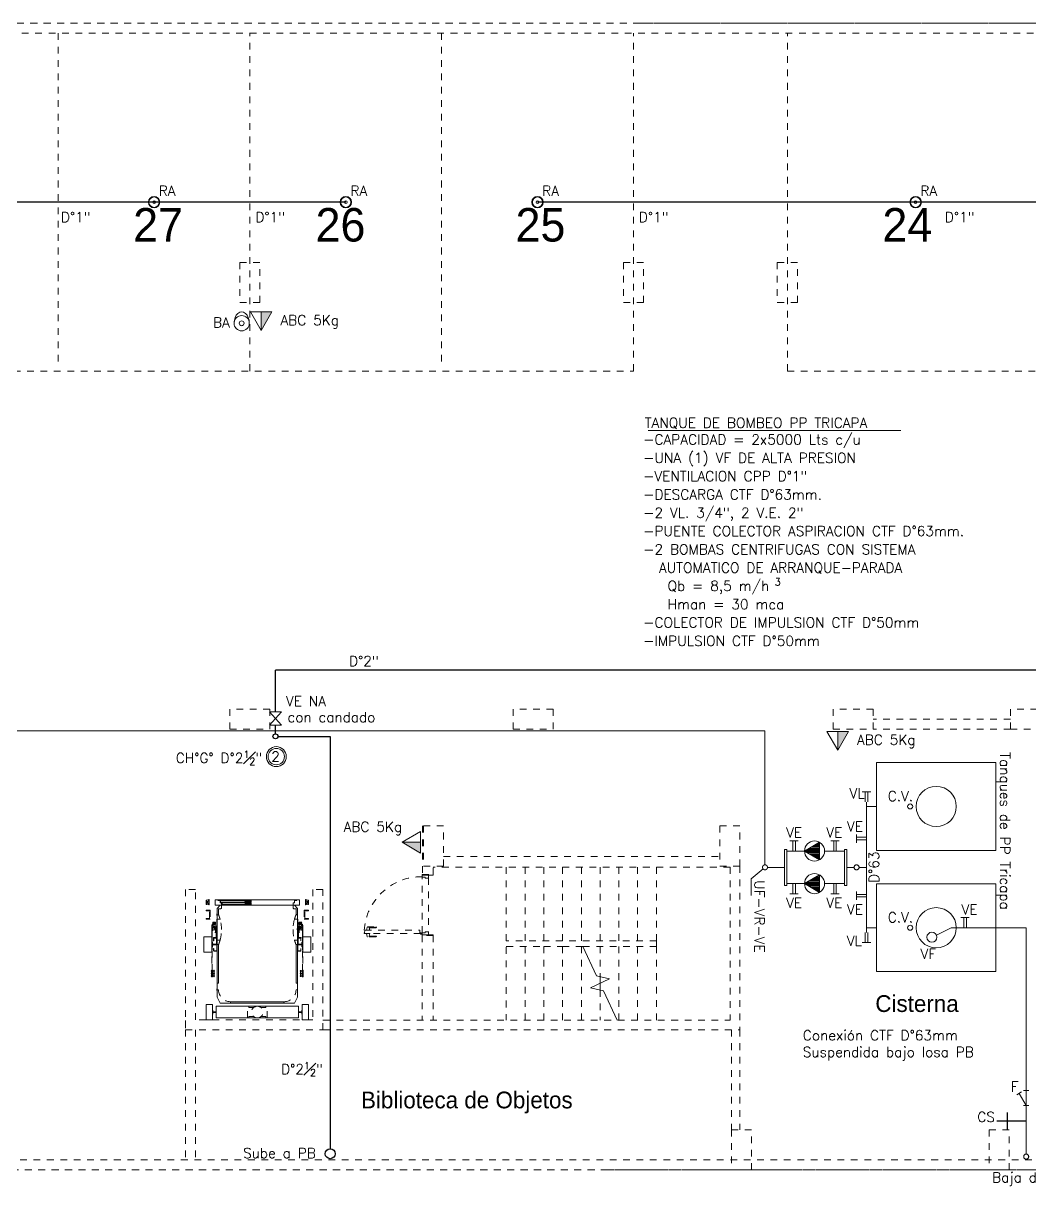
# Model space of a CAD drawing. Header units: millimetres. Extents: x 917 to 1168, y -421 to -23.
# Drawn here: x 1012.04 to 1027.06, y -420.13 to -402.78 of the extents above; entities that cross this region are included whole.
import ezdxf
from ezdxf.enums import TextEntityAlignment as Align

# ---------------------------------------------------------------- set-up
doc = ezdxf.new("R2010")
doc.units = ezdxf.units.MM
doc.header["$LTSCALE"] = 0.1
for name, pattern in [('ACAD_ISO02W100', [15, 12, -3]), ('CENTER', [2.25, 1, -0.1, 0.05, -0.1, 1]), ('CONTINUA', [0]), ('DASHED', [0.7, 0.5, -0.2]), ('HIDDEN', [0.375, 0.25, -0.125]), ('HIDDEN2', [0.1875, 0.125, -0.0625]), ('Overhead', [0.003969, 0.002381, -0.001587])]:
    doc.linetypes.add(name, pattern=pattern)
doc.layers.get('0').update_dxf_attribs({"lineweight": 5})
for name, color, linetype, lineweight in [('00-Agua Fria', 5, 'ACAD_ISO02W100', 20), ('00-Texto AF', 7, 'Continuous', 18), ('00_Incendio Rociador', 1, 'Continuous', 18), ('00_Incendio_Bocas Incendio', 1, 'Continuous', 30), ('00_Incendio_Cañeria', 1, 'Continuous', 30), ('00_Incendio_Matafuego', 1, 'Continuous', 20), ('00_Incendio_Montantes', 1, 'Continuous', 30), ('00_Incendio_Numeracion Montantes', 1, 'Continuous', 30), ('00_Incendio_Textos', 7, 'Continuous', 13), ('Agua Fria Directa - Texto', 7, 'Continuous', 18), ('Incendio', 10, 'ACAD_ISO02W100', 35), ('Incendio - Texto', 11, 'Continuous', 18), ('Lavarropa', 7, 'HIDDEN', 5), ('Texto Diámetros', 7, 'Continuous', 25), ('Ventilaciones - Agua', 70, 'Continuous', 30)]:
    doc.layers.add(name, color=color, linetype=linetype, lineweight=lineweight)
doc.layers.add('Textos', color=7, linetype='Continuous')
doc.styles.add('Instal Sanit', font='techb___.ttf', dxfattribs={"height": 0.15})
doc.styles.add('Pill Gothic 300mg Lt', font='', dxfattribs={"height": 0.186028})
doc.styles.add('Romans', font='romans.shx')
doc.styles.get("Standard").update_dxf_attribs({"font": 'arial.ttf'})
doc.styles.get('Pill Gothic 300mg Lt').set_extended_font_data('Pill Gothic 300mg Lt')

# ---------------------------------------------------------------- blocks, each defined once
blk = doc.blocks.new('g')
blk.add_lwpolyline([(0.6, 0.2), (0.1, 0.2, -0.198945), (0, 0.3, -0.198878), (-0.1, 0.4), (-0.1, 1.2, 0.414208), (-0.3, 1.5, 0.414219), (-0.5, 1.2, -0.000005), (-0.5, -1.3, 0.000002), (-0.5, -1.3, 0.999999), (-0.1, -1.3), (-0.1, -0.4, -0.198907), (0, -0.3, -0.198919), (0.1, -0.2), (0.6, -0.2)], format="xyb")
blk = doc.blocks.new('SS final')
at = {"color": 8, "lineweight": 18}
for p, q in [((1078.04, -429.28), (970.665, -429.28)), ((1007.646, -429.28), (992.193, -429.28)), ((1007.646, -429.28), (1026.48, -429.28)), ((970.815, -429.43), (1077.89, -429.43)), ((998.956, -429.43), (998.956, -434.425)), ((1001.818, -434.472), (1001.818, -429.43)), ((1004.681, -429.43), (1004.681, -434.425)), ((1007.543, -434.472), (1007.543, -429.43)), ((1009.841, -434.472), (1009.841, -429.43)), ((1001.668, -432.851), (1001.668, -433.451)), ((1001.968, -433.451), (1001.968, -432.851)), ((1007.393, -432.851), (1007.393, -433.451)), ((1007.693, -433.451), (1007.693, -432.851)), ((1009.991, -432.851), (1009.691, -432.851)), ((1009.691, -432.851), (1009.691, -433.451)), ((1009.991, -433.451), (1009.991, -432.851)), ((1001.668, -433.451), (1001.968, -433.451)), ((1007.393, -433.451), (1007.693, -433.451)), ((1009.691, -433.451), (1009.991, -433.451)), ((996.094, -434.472), (1007.543, -434.472)), ((1009.841, -434.472), (1077.89, -434.472)), ((1002.118, -439.518), (1001.518, -439.518)), ((1001.518, -439.518), (1001.518, -439.818)), ((1002.118, -439.818), (1002.118, -439.518)), ((1006.347, -439.518), (1005.747, -439.518)), ((1005.747, -439.518), (1005.747, -439.818)), ((1006.347, -439.818), (1006.347, -439.518)), ((1011.123, -439.518), (1010.523, -439.518)), ((1010.523, -439.518), (1010.523, -439.818)), ((1011.123, -439.818), (1011.123, -439.518)), ((1013.77, -439.518), (1013.17, -439.518)), ((1013.17, -439.518), (1013.17, -439.818)), ((1013.17, -439.668), (1011.123, -439.668)), ((1001.518, -439.818), (1002.118, -439.818)), ((1005.747, -439.818), (1006.347, -439.818)), ((1010.523, -439.818), (1011.123, -439.818)), ((1013.17, -439.818), (1011.123, -439.818)), ((1013.17, -439.818), (1013.77, -439.818)), ((1004.393, -441.264), (1004.393, -441.989)), ((1004.709, -441.264), (1004.409, -441.264)), ((1004.409, -441.264), (1004.409, -441.864)), ((1004.709, -441.864), (1004.709, -441.264)), ((1009.134, -441.264), (1008.834, -441.264)), ((1008.834, -441.264), (1008.834, -441.864)), ((1009.134, -441.864), (1009.134, -441.264)), ((1004.409, -441.864), (1004.709, -441.864)), ((1004.709, -441.719), (1008.834, -441.719)), ((1008.834, -441.864), (1009.134, -441.864)), ((1009.134, -441.864), (1009.134, -444.309)), ((1004.391, -441.989), (1004.554, -441.989)), ((1004.391, -441.999), (1004.391, -441.989)), ((1004.391, -441.999), (1004.483, -441.999)), ((1004.391, -442.029), (1004.391, -441.999)), ((1004.433, -442.029), (1004.391, -442.029)), ((1004.391, -442.859), (1004.391, -442.029)), ((1004.433, -442.041), (1004.433, -442.029)), ((1004.483, -442.041), (1004.433, -442.041)), ((1004.483, -441.999), (1004.483, -442.041)), ((1004.554, -441.999), (1004.483, -441.999)), ((1004.483, -442.041), (1004.483, -442.847)), ((1004.554, -441.989), (1004.554, -441.879)), ((1008.986, -441.879), (1004.554, -441.879)), ((1004.554, -441.989), (1004.554, -441.999)), ((1005.646, -442.979), (1005.646, -441.879)), ((1005.926, -442.979), (1005.926, -441.879)), ((1005.926, -442.979), (1005.926, -441.879)), ((1006.206, -442.979), (1006.206, -441.879)), ((1006.206, -442.979), (1006.206, -441.879)), ((1006.486, -442.979), (1006.486, -441.879)), ((1006.486, -442.979), (1006.486, -441.879)), ((1006.766, -442.979), (1006.766, -441.879)), ((1006.766, -442.979), (1006.766, -441.879)), ((1007.046, -442.979), (1007.046, -441.879)), ((1007.046, -442.979), (1007.046, -441.879)), ((1007.326, -442.979), (1007.326, -441.879)), ((1007.326, -442.979), (1007.326, -441.879)), ((1007.606, -442.979), (1007.606, -441.879)), ((1007.606, -442.979), (1007.606, -441.879)), ((1007.886, -442.979), (1007.886, -441.879)), ((1007.886, -442.979), (1007.886, -441.879)), ((1008.986, -441.879), (1008.986, -444.164)), ((1001.009, -442.212), (1000.859, -442.212)), ((1000.859, -442.212), (1000.859, -444.166)), ((1001.009, -444.159), (1001.009, -442.212)), ((1002.909, -442.212), (1002.759, -442.212)), ((1002.759, -442.212), (1002.759, -444.159)), ((1002.909, -444.309), (1002.909, -442.212)), ((1001.338, -442.377), (1001.371, -442.377)), ((1001.373, -442.411), (1001.373, -442.379)), ((1002.484, -442.411), (1002.484, -442.379)), ((1002.52, -442.377), (1002.487, -442.377)), ((1001.164, -442.523), (1001.227, -442.523)), ((1001.164, -442.532), (1001.164, -442.523)), ((1001.218, -442.532), (1001.164, -442.532)), ((1001.218, -442.648), (1001.218, -442.532)), ((1001.227, -442.523), (1001.227, -442.657)), ((1001.375, -442.412), (1001.393, -442.412)), ((1001.396, -442.483), (1001.396, -442.415)), ((1002.462, -442.483), (1002.462, -442.415)), ((1002.483, -442.412), (1002.465, -442.412)), ((1002.693, -442.523), (1002.631, -442.523)), ((1002.631, -442.523), (1002.631, -442.657)), ((1002.64, -442.648), (1002.64, -442.532)), ((1002.64, -442.532), (1002.693, -442.532)), ((1002.693, -442.532), (1002.693, -442.523)), ((1001.164, -442.657), (1001.164, -442.648)), ((1001.164, -442.648), (1001.218, -442.648)), ((1001.227, -442.657), (1001.164, -442.657)), ((1002.631, -442.657), (1002.693, -442.657)), ((1002.693, -442.648), (1002.64, -442.648)), ((1002.693, -442.657), (1002.693, -442.648)), ((1003.523, -442.859), (1003.531, -442.859)), ((1003.523, -442.871), (1003.523, -442.859)), ((1004.364, -442.871), (1003.523, -442.871)), ((1003.531, -442.859), (1003.534, -442.82)), ((1003.534, -442.82), (1004.354, -442.82)), ((1003.557, -442.82), (1003.567, -442.778)), ((1003.608, -442.82), (1003.557, -442.82)), ((1003.557, -442.871), (1003.608, -442.871)), ((1003.567, -442.913), (1003.557, -442.871)), ((1003.706, -442.778), (1003.567, -442.778)), ((1003.706, -442.913), (1003.567, -442.913)), ((1003.574, -442.772), (1003.7, -442.772)), ((1003.599, -442.784), (1003.592, -442.778)), ((1003.599, -442.907), (1003.592, -442.913)), ((1003.599, -442.784), (1003.608, -442.82)), ((1003.7, -442.784), (1003.599, -442.784)), ((1003.608, -442.871), (1003.599, -442.907)), ((1003.599, -442.907), (1003.7, -442.907)), ((1004.354, -442.82), (1004.356, -442.859)), ((1004.356, -442.859), (1004.364, -442.859)), ((1004.364, -442.859), (1004.364, -442.871)), ((1004.364, -442.86), (1004.372, -442.86)), ((1004.364, -442.864), (1004.364, -442.86)), ((1004.372, -442.864), (1004.364, -442.864)), ((1004.374, -442.866), (1004.372, -442.864)), ((1004.374, -442.861), (1004.381, -442.869)), ((1004.391, -442.871), (1004.38, -442.88)), ((1004.383, -442.874), (1004.391, -442.867)), ((1004.391, -442.889), (1004.391, -442.859)), ((1004.391, -442.859), (1004.433, -442.859)), ((1004.391, -442.867), (1004.391, -442.871)), ((1004.483, -442.889), (1004.391, -442.889)), ((1004.391, -442.899), (1004.391, -442.889)), ((1004.554, -442.899), (1004.391, -442.899)), ((1004.391, -442.899), (1004.391, -444.164)), ((1004.433, -442.847), (1004.483, -442.847)), ((1004.433, -442.859), (1004.433, -442.847)), ((1004.483, -442.847), (1004.483, -442.889)), ((1004.483, -442.889), (1004.554, -442.889)), ((1004.554, -442.889), (1004.554, -442.899)), ((1004.554, -442.899), (1004.554, -444.164)), ((1001.255, -443.071), (1001.255, -442.998)), ((1001.255, -442.998), (1001.259, -442.998)), ((1001.255, -443.071), (1001.259, -443.071)), ((1001.262, -443), (1001.265, -443.029)), ((1001.265, -443.04), (1001.262, -443.069)), ((1001.282, -443.031), (1001.268, -443.031)), ((1001.282, -443.038), (1001.268, -443.038)), ((1001.282, -443.031), (1001.285, -443.031)), ((1001.282, -443.031), (1001.285, -443.031)), ((1001.282, -443.038), (1001.285, -443.039)), ((1001.282, -443.038), (1001.285, -443.039)), ((1001.315, -443.031), (1001.285, -443.031)), ((1001.315, -443.039), (1001.285, -443.039)), ((1001.316, -443.031), (1001.315, -443.031)), ((1001.316, -443.038), (1001.315, -443.039)), ((1001.316, -443.031), (1001.316, -443.038)), ((1002.542, -443.031), (1002.542, -443.038)), ((1002.542, -443.031), (1002.543, -443.031)), ((1002.542, -443.038), (1002.543, -443.039)), ((1002.543, -443.031), (1002.573, -443.031)), ((1002.543, -443.039), (1002.573, -443.039)), ((1002.576, -443.031), (1002.573, -443.031)), ((1002.576, -443.031), (1002.573, -443.031)), ((1002.576, -443.038), (1002.573, -443.039)), ((1002.576, -443.038), (1002.573, -443.039)), ((1002.576, -443.031), (1002.59, -443.031)), ((1002.576, -443.038), (1002.59, -443.038)), ((1002.596, -443), (1002.593, -443.029)), ((1002.593, -443.04), (1002.596, -443.069)), ((1002.603, -442.998), (1002.598, -442.998)), ((1002.603, -443.071), (1002.598, -443.071)), ((1002.603, -443.071), (1002.603, -442.998)), ((1003.7, -442.919), (1003.574, -442.919)), ((1007.886, -442.979), (1005.646, -442.979)), ((1005.646, -443.064), (1006.206, -443.064)), ((1005.646, -443.072), (1005.646, -444.164)), ((1005.926, -443.064), (1005.926, -444.164)), ((1006.206, -443.064), (1006.486, -443.064)), ((1006.206, -443.064), (1006.206, -444.164)), ((1006.486, -443.064), (1006.766, -443.064)), ((1006.486, -443.064), (1006.486, -444.164)), ((1006.766, -443.064), (1006.79, -443.064)), ((1006.766, -443.064), (1006.766, -444.164)), ((1006.79, -443.064), (1007.886, -443.064)), ((1007.046, -443.064), (1007.046, -443.514)), ((1007.046, -443.064), (1007.046, -443.514)), ((1007.326, -443.064), (1007.326, -444.164)), ((1007.326, -443.064), (1007.326, -444.164)), ((1007.606, -443.064), (1007.606, -444.164)), ((1007.606, -443.064), (1007.606, -444.164)), ((1007.886, -443.064), (1007.886, -442.979)), ((1007.886, -443.064), (1007.886, -444.164)), ((1007.886, -443.064), (1007.886, -444.164)), ((1007.046, -443.514), (1007.046, -443.614)), ((1007.046, -443.614), (1007.046, -443.714)), ((1007.046, -443.614), (1007.046, -443.714)), ((1007.046, -443.714), (1007.046, -444.164)), ((1001.258, -444.012), (1001.258, -444.075)), ((1001.26, -444.012), (1001.258, -444.012)), ((1001.26, -444.075), (1001.258, -444.075)), ((1001.266, -444.037), (1001.263, -444.015)), ((1001.266, -444.049), (1001.263, -444.072)), ((1001.282, -444.04), (1001.269, -444.04)), ((1001.282, -444.047), (1001.269, -444.047)), ((1001.282, -444.04), (1001.285, -444.039)), ((1001.282, -444.047), (1001.285, -444.047)), ((1001.315, -444.039), (1001.285, -444.039)), ((1001.315, -444.047), (1001.285, -444.047)), ((1001.316, -444.04), (1001.315, -444.039)), ((1001.316, -444.047), (1001.315, -444.047)), ((1001.316, -444.04), (1001.316, -444.047)), ((1002.542, -444.04), (1002.543, -444.039)), ((1002.542, -444.04), (1002.542, -444.047)), ((1002.542, -444.047), (1002.543, -444.047)), ((1002.543, -444.039), (1002.573, -444.039)), ((1002.543, -444.047), (1002.573, -444.047)), ((1002.576, -444.04), (1002.573, -444.039)), ((1002.576, -444.047), (1002.573, -444.047)), ((1002.576, -444.04), (1002.589, -444.04)), ((1002.576, -444.047), (1002.589, -444.047)), ((1002.592, -444.037), (1002.595, -444.015)), ((1002.592, -444.049), (1002.595, -444.072)), ((1002.597, -444.012), (1002.6, -444.012)), ((1002.597, -444.075), (1002.6, -444.075)), ((1002.6, -444.012), (1002.6, -444.075)), ((1000.859, -444.166), (1000.859, -444.168)), ((1000.859, -444.168), (1000.859, -444.169)), ((1000.859, -444.169), (1000.859, -444.184)), ((1000.859, -444.184), (1000.859, -444.309)), ((1002.759, -444.159), (1001.009, -444.159)), ((1002.909, -444.164), (1008.986, -444.164)), ((1000.859, -444.309), (1002.909, -444.309)), ((1000.859, -444.309), (1000.859, -446.25)), ((1001.009, -444.309), (1001.009, -446.25)), ((1002.909, -444.309), (1009.134, -444.309)), ((1009.006, -444.309), (1009.006, -445.8)), ((1009.134, -444.309), (1009.134, -445.8)), ((1009.306, -445.8), (1009.006, -445.8)), ((1009.006, -445.8), (1009.006, -446.4)), ((1009.306, -446.4), (1009.306, -445.8)), ((1013.151, -445.8), (1012.851, -445.8)), ((1012.851, -445.8), (1012.851, -446.4)), ((1013.151, -446.4), (1013.151, -445.8)), ((1077.89, -446.25), (970.815, -446.25)), ((970.665, -446.4), (1078.04, -446.4)), ((1007.158, -446.4), (991.621, -446.4)), ((1007.158, -446.4), (1018.357, -446.4)), ((1009.006, -446.4), (1009.306, -446.4)), ((1012.851, -446.4), (1013.151, -446.4))]:
    blk.add_line(p, q, dxfattribs=at)
at = {"color": 8}
for p, q in [((1001.968, -432.851), (1001.668, -432.851)), ((1007.693, -432.851), (1007.393, -432.851))]:
    blk.add_line(p, q, dxfattribs=at)
at = {"color": 8, "linetype": 'HIDDEN', "lineweight": 18}
for p, q in [((1001.164, -442.435), (1001.209, -442.363)), ((1001.164, -442.372), (1001.209, -442.443)), ((1002.693, -442.435), (1002.649, -442.363)), ((1002.693, -442.372), (1002.649, -442.443))]:
    blk.add_line(p, q, dxfattribs=at)
at = {"color": 8, "linetype": 'Continuous', "lineweight": 18}
for p, q in [((1001.973, -442.368), (1001.298, -442.368)), ((1001.298, -442.368), (1001.298, -442.448)), ((1001.382, -442.377), (1001.84, -442.377)), ((1001.382, -442.403), (1001.382, -442.377)), ((1001.742, -442.39), (1001.751, -442.384)), ((1001.829, -442.39), (1001.742, -442.39)), ((1001.742, -442.39), (1001.751, -442.397)), ((1001.84, -442.377), (1001.84, -442.403)), ((1001.884, -442.368), (1002.56, -442.368)), ((1002.56, -442.368), (1002.56, -442.448)), ((1001.298, -442.448), (1001.973, -442.448)), ((1001.329, -442.496), (1001.373, -442.448)), ((1001.329, -443.821), (1001.329, -442.496)), ((1001.378, -442.501), (1001.354, -442.501)), ((1001.373, -442.448), (1001.973, -442.448)), ((1001.84, -442.403), (1001.382, -442.403)), ((1001.403, -442.439), (1001.403, -442.412)), ((1001.403, -442.412), (1001.632, -442.412)), ((1001.632, -442.439), (1001.403, -442.439)), ((1001.84, -442.412), (1001.632, -442.412)), ((1001.632, -442.439), (1001.84, -442.439)), ((1001.742, -442.427), (1001.751, -442.421)), ((1001.829, -442.427), (1001.742, -442.427)), ((1001.742, -442.427), (1001.751, -442.433)), ((1001.84, -442.439), (1001.84, -442.412)), ((1002.484, -442.448), (1001.884, -442.448)), ((1002.56, -442.448), (1001.884, -442.448)), ((1002.48, -442.501), (1002.504, -442.501)), ((1002.529, -442.495), (1002.484, -442.448)), ((1002.529, -443.821), (1002.529, -442.495)), ((1001.261, -442.732), (1001.306, -442.732)), ((1001.261, -442.737), (1001.306, -442.737)), ((1001.267, -442.704), (1001.267, -442.729)), ((1001.267, -442.716), (1001.268, -442.716)), ((1001.268, -442.704), (1001.268, -442.729)), ((1001.268, -442.729), (1001.269, -442.73)), ((1001.269, -442.701), (1001.304, -442.701)), ((1001.269, -442.702), (1001.304, -442.702)), ((1001.269, -442.73), (1001.304, -442.73)), ((1001.269, -442.73), (1001.304, -442.73)), ((1001.271, -442.737), (1001.271, -442.767)), ((1001.276, -442.712), (1001.28, -442.712)), ((1001.276, -442.712), (1001.276, -442.72)), ((1001.276, -442.72), (1001.28, -442.72)), ((1001.28, -442.71), (1001.28, -442.712)), ((1001.28, -442.71), (1001.293, -442.71)), ((1001.28, -442.72), (1001.28, -442.722)), ((1001.28, -442.722), (1001.293, -442.722)), ((1001.293, -442.71), (1001.293, -442.712)), ((1001.293, -442.712), (1001.297, -442.712)), ((1001.293, -442.72), (1001.293, -442.722)), ((1001.293, -442.72), (1001.297, -442.72)), ((1001.297, -442.712), (1001.297, -442.72)), ((1001.302, -442.737), (1001.302, -442.767)), ((1001.305, -442.729), (1001.304, -442.73)), ((1001.305, -442.704), (1001.305, -442.729)), ((1001.305, -442.716), (1001.306, -442.716)), ((1001.306, -442.704), (1001.306, -442.729)), ((1001.306, -442.732), (1001.306, -442.737)), ((1002.551, -442.704), (1002.551, -442.729)), ((1002.553, -442.716), (1002.551, -442.716)), ((1002.597, -442.732), (1002.551, -442.732)), ((1002.551, -442.732), (1002.551, -442.737)), ((1002.597, -442.737), (1002.551, -442.737)), ((1002.553, -442.704), (1002.553, -442.729)), ((1002.553, -442.729), (1002.554, -442.73)), ((1002.589, -442.701), (1002.554, -442.701)), ((1002.589, -442.702), (1002.554, -442.702)), ((1002.589, -442.73), (1002.554, -442.73)), ((1002.589, -442.73), (1002.554, -442.73)), ((1002.556, -442.737), (1002.556, -442.767)), ((1002.561, -442.712), (1002.561, -442.72)), ((1002.565, -442.712), (1002.561, -442.712)), ((1002.565, -442.72), (1002.561, -442.72)), ((1002.565, -442.71), (1002.565, -442.712)), ((1002.578, -442.71), (1002.565, -442.71)), ((1002.565, -442.72), (1002.565, -442.722)), ((1002.578, -442.722), (1002.565, -442.722)), ((1002.578, -442.71), (1002.578, -442.712)), ((1002.582, -442.712), (1002.578, -442.712)), ((1002.578, -442.72), (1002.578, -442.722)), ((1002.582, -442.72), (1002.578, -442.72)), ((1002.582, -442.712), (1002.582, -442.72)), ((1002.587, -442.737), (1002.587, -442.767)), ((1002.59, -442.729), (1002.589, -442.73)), ((1002.59, -442.704), (1002.59, -442.729)), ((1002.591, -442.716), (1002.59, -442.716)), ((1002.591, -442.704), (1002.591, -442.729)), ((1001.249, -442.743), (1001.249, -443.114)), ((1001.255, -442.743), (1001.255, -443.114)), ((1001.262, -442.784), (1001.262, -442.823)), ((1001.262, -442.823), (1001.263, -442.823)), ((1001.263, -442.815), (1001.263, -442.823)), ((1001.265, -442.782), (1001.281, -442.782)), ((1001.265, -442.813), (1001.304, -442.813)), ((1001.265, -442.814), (1001.304, -442.814)), ((1001.271, -442.767), (1001.281, -442.767)), ((1001.281, -442.76), (1001.281, -442.794)), ((1001.292, -442.76), (1001.281, -442.76)), ((1001.281, -442.794), (1001.292, -442.794)), ((1001.292, -442.794), (1001.292, -442.76)), ((1001.292, -442.767), (1001.302, -442.767)), ((1001.292, -442.782), (1001.304, -442.782)), ((1001.296, -442.814), (1001.296, -442.816)), ((1001.296, -442.816), (1001.303, -442.816)), ((1001.297, -442.856), (1001.304, -442.856)), ((1001.297, -442.856), (1001.297, -442.857)), ((1001.297, -442.857), (1001.304, -442.857)), ((1001.303, -442.814), (1001.303, -442.817)), ((1001.303, -442.817), (1001.305, -442.817)), ((1001.305, -442.815), (1001.305, -442.855)), ((1001.306, -442.784), (1001.306, -442.855)), ((1001.306, -442.784), (1001.315, -442.784)), ((1001.306, -442.829), (1001.315, -442.829)), ((1001.315, -442.925), (1001.315, -442.761)), ((1001.315, -442.761), (1001.321, -442.761)), ((1001.321, -442.761), (1001.321, -442.926)), ((1001.321, -442.797), (1001.323, -442.797)), ((1001.321, -442.816), (1001.323, -442.816)), ((1001.323, -442.797), (1001.331, -442.797)), ((1001.323, -442.816), (1001.323, -442.797)), ((1001.323, -442.812), (1001.331, -442.812)), ((1001.324, -442.801), (1001.331, -442.801)), ((1001.324, -442.816), (1001.331, -442.816)), ((1001.332, -442.814), (1001.332, -442.799)), ((1002.534, -442.797), (1002.526, -442.797)), ((1002.526, -442.814), (1002.526, -442.799)), ((1002.534, -442.812), (1002.526, -442.812)), ((1002.534, -442.801), (1002.527, -442.801)), ((1002.534, -442.816), (1002.527, -442.816)), ((1002.537, -442.797), (1002.535, -442.797)), ((1002.535, -442.816), (1002.535, -442.797)), ((1002.537, -442.816), (1002.535, -442.816)), ((1002.543, -442.761), (1002.537, -442.761)), ((1002.537, -442.761), (1002.537, -442.926)), ((1002.543, -442.925), (1002.543, -442.761)), ((1002.551, -442.784), (1002.543, -442.784)), ((1002.551, -442.829), (1002.543, -442.829)), ((1002.551, -442.784), (1002.551, -442.855)), ((1002.553, -442.815), (1002.553, -442.855)), ((1002.555, -442.817), (1002.553, -442.817)), ((1002.566, -442.782), (1002.554, -442.782)), ((1002.593, -442.813), (1002.554, -442.813)), ((1002.593, -442.814), (1002.554, -442.814)), ((1002.561, -442.856), (1002.554, -442.856)), ((1002.561, -442.857), (1002.554, -442.857)), ((1002.555, -442.814), (1002.555, -442.817)), ((1002.562, -442.816), (1002.555, -442.816)), ((1002.566, -442.767), (1002.556, -442.767)), ((1002.561, -442.856), (1002.561, -442.857)), ((1002.562, -442.814), (1002.562, -442.816)), ((1002.566, -442.794), (1002.566, -442.76)), ((1002.566, -442.76), (1002.577, -442.76)), ((1002.577, -442.794), (1002.566, -442.794)), ((1002.577, -442.76), (1002.577, -442.794)), ((1002.587, -442.767), (1002.577, -442.767)), ((1002.593, -442.782), (1002.577, -442.782)), ((1002.595, -442.815), (1002.595, -442.823)), ((1002.596, -442.823), (1002.595, -442.823)), ((1002.596, -442.784), (1002.596, -442.823)), ((1002.603, -442.743), (1002.603, -443.114)), ((1002.609, -442.743), (1002.609, -443.114)), ((1001.129, -443.15), (1001.129, -442.919)), ((1001.129, -442.919), (1001.249, -442.919)), ((1001.249, -442.919), (1001.249, -443.15)), ((1001.276, -442.931), (1001.309, -442.931)), ((1001.276, -442.937), (1001.276, -442.931)), ((1001.31, -442.937), (1001.276, -442.937)), ((1001.329, -443.035), (1001.351, -443.035)), ((1001.351, -443.035), (1001.351, -443.612)), ((1002.529, -443.035), (1002.507, -443.035)), ((1002.507, -443.035), (1002.507, -443.612)), ((1002.582, -442.931), (1002.548, -442.931)), ((1002.548, -442.937), (1002.582, -442.937)), ((1002.582, -442.937), (1002.582, -442.931)), ((1002.729, -442.919), (1002.609, -442.919)), ((1002.609, -442.919), (1002.609, -443.15)), ((1002.729, -443.15), (1002.729, -442.919)), ((1006.993, -443.501), (1006.79, -443.064)), ((1001.249, -443.15), (1001.129, -443.15)), ((1001.249, -443.114), (1001.255, -443.114)), ((1002.609, -443.114), (1002.603, -443.114)), ((1002.609, -443.15), (1002.729, -443.15)), ((1006.905, -443.68), (1007.188, -443.548)), ((1007.188, -443.548), (1006.993, -443.501)), ((1001.351, -443.612), (1001.329, -443.612)), ((1002.507, -443.612), (1002.529, -443.612)), ((1007.099, -443.727), (1006.905, -443.68)), ((1007.303, -444.164), (1007.099, -443.727)), ((1001.164, -444.159), (1001.164, -443.928)), ((1001.164, -443.928), (1001.258, -443.928)), ((1001.258, -443.928), (1001.258, -444.159)), ((1001.316, -444.131), (1001.316, -443.955)), ((1001.316, -443.955), (1001.973, -443.956)), ((1001.373, -443.91), (1001.329, -443.821)), ((1001.973, -443.91), (1001.373, -443.91)), ((1001.529, -443.91), (1001.529, -443.888)), ((1001.529, -443.888), (1001.973, -443.888)), ((1002.329, -443.888), (1001.884, -443.888)), ((1001.884, -443.91), (1002.484, -443.91)), ((1002.542, -443.955), (1001.884, -443.956)), ((1002.329, -443.91), (1002.329, -443.888)), ((1002.484, -443.91), (1002.529, -443.821)), ((1002.542, -444.131), (1002.542, -443.955)), ((1002.693, -443.928), (1002.6, -443.928)), ((1002.6, -443.928), (1002.6, -444.159)), ((1002.693, -444.159), (1002.693, -443.928)), ((1001.258, -444.159), (1001.164, -444.159)), ((1001.973, -444.131), (1001.316, -444.131)), ((1001.884, -444.131), (1002.542, -444.131)), ((1002.6, -444.159), (1002.693, -444.159))]:
    blk.add_line(p, q, dxfattribs=at)
at = {"color": 8, "linetype": 'CENTER', "lineweight": 18}
for p, q in [((1001.269, -442.716), (1001.304, -442.716)), ((1002.589, -442.716), (1002.554, -442.716)), ((1001.294, -442.807), (1001.335, -442.807)), ((1002.564, -442.807), (1002.523, -442.807))]:
    blk.add_line(p, q, dxfattribs=at)
at = {"color": 8, "linetype": 'DASHED', "lineweight": 18}
for p, q in [((1001.296, -442.797), (1001.303, -442.797)), ((1001.296, -442.797), (1001.296, -442.813)), ((1001.296, -442.801), (1001.303, -442.801)), ((1001.296, -442.812), (1001.303, -442.812)), ((1001.303, -442.796), (1001.303, -442.813)), ((1001.303, -442.796), (1001.306, -442.796)), ((1001.305, -442.815), (1001.305, -442.815)), ((1002.555, -442.796), (1002.551, -442.796)), ((1002.553, -442.815), (1002.553, -442.815)), ((1002.555, -442.796), (1002.555, -442.813)), ((1002.562, -442.797), (1002.555, -442.797)), ((1002.562, -442.801), (1002.555, -442.801)), ((1002.562, -442.812), (1002.555, -442.812)), ((1002.562, -442.797), (1002.562, -442.813))]:
    blk.add_line(p, q, dxfattribs=at)
at = {"color": 8, "linetype": 'Overhead', "lineweight": 18}
for p, q in [((1005.646, -443.072), (1005.646, -444.164)), ((1005.926, -443.064), (1005.926, -444.164)), ((1006.206, -443.064), (1006.206, -444.164)), ((1006.486, -443.064), (1006.486, -444.164)), ((1006.766, -443.064), (1006.766, -444.164)), ((1007.046, -443.514), (1007.046, -443.614)), ((1007.046, -443.714), (1007.046, -444.164))]:
    blk.add_line(p, q, dxfattribs=at)
at = {"color": 8, "linetype": 'HIDDEN2', "lineweight": 18, "ltscale": 0.5}
for p, q in [((1001.783, -444.131), (1001.783, -443.956)), ((1001.783, -443.956), (1001.803, -443.956)), ((1001.803, -443.956), (1001.803, -443.975)), ((1001.803, -443.975), (1001.876, -443.975)), ((1001.876, -444.111), (1001.803, -444.111)), ((1001.803, -444.111), (1001.803, -444.131)), ((1002.055, -443.975), (1001.982, -443.975)), ((1001.982, -444.111), (1002.055, -444.111)), ((1002.075, -443.956), (1002.055, -443.956)), ((1002.055, -443.956), (1002.055, -443.975)), ((1002.055, -444.111), (1002.055, -444.131)), ((1002.075, -444.131), (1002.075, -443.956)), ((1001.803, -444.131), (1001.783, -444.131)), ((1002.055, -444.131), (1002.075, -444.131))]:
    blk.add_line(p, q, dxfattribs=at)
at = {"color": 8, "lineweight": 18}
for points in [[(1001.209, -442.363), (1001.209, -442.443), (1001.164, -442.435), (1001.164, -442.372)], [(1002.649, -442.363), (1002.649, -442.443), (1002.693, -442.435), (1002.693, -442.372)], [(1001.286, -443.417), (1001.282, -443.417), (1001.282, -443.515), (1001.286, -443.515)], [(1002.572, -443.417), (1002.576, -443.417), (1002.576, -443.515), (1002.572, -443.515)]]:
    blk.add_lwpolyline(points, close=True, dxfattribs=at)
for points in [[(1001.354, -442.501, 0.382405), (1001.351, -442.504), (1001.351, -442.588, -0.382405), (1001.348, -442.59), (1001.332, -442.59, -0.414213), (1001.329, -442.587), (1001.329, -442.579)], [(1002.504, -442.501, -0.382405), (1002.507, -442.504), (1002.507, -442.588, 0.382405), (1002.509, -442.59), (1002.526, -442.59, 0.414213), (1002.529, -442.587), (1002.529, -442.579)], [(1001.324, -442.657), (1001.37, -442.657, 0.498137), (1001.373, -442.653, 0.014075), (1001.363, -442.622, 0.014078), (1001.352, -442.592, 0.303961), (1001.349, -442.59), (1001.332, -442.59, 0.414205), (1001.329, -442.593), (1001.329, -442.601)], [(1001.347, -442.657), (1001.327, -442.657, 0.415832), (1001.324, -442.659), (1001.324, -442.965, 0.414217), (1001.327, -442.968), (1001.347, -442.968)], [(1001.332, -442.59, 0.414213), (1001.329, -442.593), (1001.329, -442.601)], [(1001.348, -442.968), (1001.372, -442.968, 0.337311), (1001.374, -442.966, 0.067471), (1001.395, -442.812, 0.067485), (1001.374, -442.659, 0.337302), (1001.372, -442.657), (1001.348, -442.657)], [(1002.509, -442.968), (1002.486, -442.968, -0.337311), (1002.483, -442.966, -0.067471), (1002.463, -442.812, -0.067485), (1002.483, -442.659, -0.337302), (1002.486, -442.657), (1002.509, -442.657)], [(1002.533, -442.657), (1002.487, -442.657, -0.498137), (1002.485, -442.653, -0.014075), (1002.495, -442.622, -0.014078), (1002.506, -442.592, -0.303961), (1002.509, -442.59), (1002.526, -442.59, -0.414205), (1002.529, -442.593), (1002.529, -442.601)], [(1002.511, -442.657), (1002.531, -442.657, -0.415832), (1002.533, -442.659), (1002.533, -442.965, -0.414217), (1002.531, -442.968), (1002.511, -442.968)], [(1002.526, -442.59, -0.414213), (1002.529, -442.593), (1002.529, -442.601)], [(1001.28, -443.092), (1001.277, -443.092), (1001.277, -443.127, 0.414213), (1001.283, -443.132), (1001.318, -443.132, 0.414214), (1001.324, -443.127), (1001.324, -442.942, 0.414214), (1001.318, -442.937), (1001.283, -442.937, 0.414214), (1001.277, -442.942), (1001.277, -442.977), (1001.28, -442.977), (1001.28, -442.942, -0.41421), (1001.283, -442.939), (1001.318, -442.939, -0.414217), (1001.321, -442.942), (1001.321, -443.127, -0.414213), (1001.318, -443.13), (1001.283, -443.13, -0.414218), (1001.28, -443.127), (1001.28, -443.092)], [(1001.324, -442.968), (1001.37, -442.968, -0.498137), (1001.373, -442.971, -0.014075), (1001.363, -443.002, -0.014078), (1001.352, -443.033, -0.303961), (1001.349, -443.035), (1001.332, -443.035, -0.414205), (1001.329, -443.032), (1001.329, -443.024)], [(1001.332, -443.035, 0.414205), (1001.329, -443.037), (1001.329, -443.045)], [(1002.533, -442.968), (1002.487, -442.968, 0.498137), (1002.485, -442.971, 0.014075), (1002.495, -443.002, 0.014078), (1002.506, -443.033, 0.303961), (1002.509, -443.035), (1002.526, -443.035, 0.414205), (1002.529, -443.032), (1002.529, -443.024)], [(1002.526, -443.035, -0.414205), (1002.529, -443.037), (1002.529, -443.045)], [(1002.578, -443.092), (1002.58, -443.092), (1002.58, -443.127, -0.414213), (1002.575, -443.132), (1002.54, -443.132, -0.414214), (1002.534, -443.127), (1002.534, -442.942, -0.414214), (1002.54, -442.937), (1002.575, -442.937, -0.414214), (1002.58, -442.942), (1002.58, -442.977), (1002.578, -442.977), (1002.578, -442.942, 0.41421), (1002.575, -442.939), (1002.54, -442.939, 0.414217), (1002.537, -442.942), (1002.537, -443.127, 0.414213), (1002.54, -443.13), (1002.575, -443.13, 0.414218), (1002.578, -443.127), (1002.578, -443.092)], [(1001.332, -443.71), (1001.332, -443.71, -0.414213), (1001.329, -443.707), (1001.329, -443.699)], [(1001.518, -443.91), (1001.526, -443.91, 0.414214), (1001.529, -443.907), (1001.529, -443.89, 0.417709), (1001.526, -443.888, -0.405583), (1001.351, -443.713, 0.40989), (1001.349, -443.71), (1001.332, -443.71, 0.414213), (1001.329, -443.713), (1001.329, -443.721)], [(1002.34, -443.91), (1002.332, -443.91, -0.414214), (1002.329, -443.907), (1002.329, -443.89, -0.417709), (1002.331, -443.888, 0.405583), (1002.507, -443.713, -0.40989), (1002.509, -443.71), (1002.526, -443.71, -0.414213), (1002.529, -443.713), (1002.529, -443.721)], [(1002.526, -443.71), (1002.526, -443.71, 0.414213), (1002.529, -443.707), (1002.529, -443.699)], [(1001.54, -443.91), (1001.532, -443.91, -0.414214), (1001.529, -443.907)], [(1002.318, -443.91), (1002.326, -443.91, 0.414214), (1002.329, -443.907)]]:
    blk.add_lwpolyline(points, format="xyb", dxfattribs=at)
for points in [[(1001.251, -443.417), (1001.246, -443.417), (1001.246, -443.515), (1001.251, -443.515), (1001.251, -442.928), (1001.255, -442.928), (1001.255, -443.515), (1001.259, -443.515), (1001.259, -443.417), (1001.255, -443.417)], [(1002.607, -443.417), (1002.612, -443.417), (1002.612, -443.515), (1002.607, -443.515), (1002.607, -442.928), (1002.603, -442.928), (1002.603, -443.515), (1002.598, -443.515), (1002.598, -443.417), (1002.603, -443.417)], [(1001.246, -443.43), (1001.242, -443.43), (1001.242, -443.426), (1001.246, -443.426)], [(1001.251, -443.426), (1001.255, -443.426)], [(1001.255, -443.43), (1001.251, -443.43)], [(1001.259, -443.426), (1001.282, -443.426)], [(1001.282, -443.43), (1001.259, -443.43)], [(1001.286, -443.426), (1001.291, -443.426), (1001.291, -443.43)], [(1001.291, -443.43), (1001.286, -443.43)], [(1002.572, -443.426), (1002.567, -443.426), (1002.567, -443.43)], [(1002.567, -443.43), (1002.572, -443.43)], [(1002.598, -443.426), (1002.576, -443.426)], [(1002.576, -443.43), (1002.598, -443.43)], [(1002.607, -443.426), (1002.603, -443.426)], [(1002.603, -443.43), (1002.607, -443.43)], [(1002.612, -443.43), (1002.616, -443.43), (1002.616, -443.426), (1002.612, -443.426)], [(1001.246, -443.47), (1001.242, -443.47), (1001.242, -443.466), (1001.246, -443.466)], [(1001.246, -443.501), (1001.242, -443.501), (1001.242, -443.506), (1001.246, -443.506)], [(1001.251, -443.466), (1001.255, -443.466)], [(1001.255, -443.47), (1001.251, -443.47)], [(1001.255, -443.501), (1001.251, -443.501)], [(1001.251, -443.506), (1001.255, -443.506)], [(1001.259, -443.466), (1001.282, -443.466)], [(1001.282, -443.47), (1001.259, -443.47)], [(1001.282, -443.501), (1001.259, -443.501)], [(1001.259, -443.506), (1001.282, -443.506)], [(1001.286, -443.466), (1001.291, -443.466), (1001.291, -443.47)], [(1001.291, -443.47), (1001.286, -443.47)], [(1001.286, -443.506), (1001.291, -443.506), (1001.291, -443.501)], [(1001.291, -443.501), (1001.286, -443.501)], [(1002.572, -443.466), (1002.567, -443.466), (1002.567, -443.47)], [(1002.567, -443.47), (1002.572, -443.47)], [(1002.572, -443.506), (1002.567, -443.506), (1002.567, -443.501)], [(1002.567, -443.501), (1002.572, -443.501)], [(1002.598, -443.466), (1002.576, -443.466)], [(1002.576, -443.47), (1002.598, -443.47)], [(1002.576, -443.501), (1002.598, -443.501)], [(1002.598, -443.506), (1002.576, -443.506)], [(1002.607, -443.466), (1002.603, -443.466)], [(1002.603, -443.47), (1002.607, -443.47)], [(1002.603, -443.501), (1002.607, -443.501)], [(1002.607, -443.506), (1002.603, -443.506)], [(1002.612, -443.47), (1002.616, -443.47), (1002.616, -443.466), (1002.612, -443.466)], [(1002.612, -443.501), (1002.616, -443.501), (1002.616, -443.506), (1002.612, -443.506)]]:
    blk.add_lwpolyline(points, dxfattribs=at)
for centre, radius, start, end in [((1004.375, -442.874), 0.851, 88.8894, 179.7914), ((1001.371, -442.379), 0.00267, 360, 90), ((1002.487, -442.379), 0.00267, 90, 180), ((1001.375, -442.411), 0.00133, 180, 270), ((1001.378, -442.483), 0.0178, 270, 0), ((1001.378, -442.483), 0.0178, 270, 0), ((1001.393, -442.415), 0.00267, 360, 90), ((1002.465, -442.415), 0.00267, 90, 180), ((1002.48, -442.483), 0.0178, 180, 270), ((1002.48, -442.483), 0.0178, 180, 270), ((1002.483, -442.411), 0.00133, 270, 0), ((1003.574, -442.78), 0.0077, 92.0498, 167.2547), ((1003.574, -442.912), 0.0077, 192.7453, 267.9502), ((1003.7, -442.778), 0.006, 270, 90), ((1003.7, -442.913), 0.006, 270, 90), ((1004.375, -442.874), 0.008, 2.1846, 309.9551), ((1004.375, -442.874), 0.008, 92.1846, 39.9991), ((1004.372, -442.863), 0.003, 39.9991, 90), ((1001.259, -443.001), 0.00282, 4.9483, 89.9945), ((1001.259, -443.068), 0.00282, 270.0055, 355.0517), ((1001.268, -443.029), 0.00267, 185.4586, 270.0006), ((1001.268, -443.041), 0.00267, 89.9994, 174.5414), ((1002.59, -443.029), 0.00267, 269.9994, 354.5414), ((1002.59, -443.041), 0.00267, 5.4586, 90.0006), ((1002.598, -443.001), 0.00282, 90.0055, 175.0517), ((1002.598, -443.068), 0.00282, 184.9483, 269.9945), ((1001.26, -444.015), 0.00282, 4.9483, 89.9945), ((1001.26, -444.072), 0.00282, 270.0055, 355.0517), ((1001.269, -444.037), 0.00282, 184.9482, 269.9945), ((1001.269, -444.05), 0.00282, 90.0055, 175.0518), ((1002.589, -444.037), 0.00282, 270.0055, 355.0518), ((1002.589, -444.05), 0.00282, 4.9482, 89.9945), ((1002.597, -444.015), 0.00282, 90.0055, 175.0517), ((1002.597, -444.072), 0.00282, 184.9483, 269.9945)]:
    blk.add_arc(centre, radius, start, end, dxfattribs=at)
at = {"color": 8, "linetype": 'Continuous', "lineweight": 18}
for centre, radius, start, end in [((1001.261, -442.743), 0.0113, 90, 180), ((1001.261, -442.743), 0.00564, 90, 180), ((1001.269, -442.704), 0.0024, 90, 180), ((1001.269, -442.729), 0.0024, 180, 270), ((1001.269, -442.704), 0.00133, 90, 180), ((1001.269, -442.729), 0.00133, 180, 270), ((1001.304, -442.704), 0.0024, 360, 90), ((1001.304, -442.704), 0.00133, 360, 90), ((1001.304, -442.729), 0.00133, 270, 360), ((1001.304, -442.729), 0.0024, 270, 360), ((1002.554, -442.704), 0.0024, 90, 180), ((1002.554, -442.729), 0.0024, 180, 270), ((1002.554, -442.704), 0.00133, 90, 180), ((1002.554, -442.729), 0.00133, 180, 270), ((1002.589, -442.704), 0.0024, 0, 90), ((1002.589, -442.704), 0.00133, 0, 90), ((1002.589, -442.729), 0.0024, 270, 0), ((1002.589, -442.729), 0.00133, 270, 0), ((1002.597, -442.743), 0.0113, 0, 90), ((1002.597, -442.743), 0.00564, 0, 90), ((1001.265, -442.784), 0.00267, 90, 180), ((1001.265, -442.815), 0.00267, 90, 180), ((1001.265, -442.815), 0.00133, 90, 180), ((1001.304, -442.784), 0.00267, 360, 90), ((1001.304, -442.815), 0.00267, 360, 90), ((1001.304, -442.815), 0.00133, 360, 90), ((1001.304, -442.855), 0.00133, 270, 360), ((1001.304, -442.855), 0.00267, 270, 360), ((1001.327, -442.799), 0.00444, 154.6142, 214.8398), ((1001.345, -442.807), 0.0219, 164.422, 192.6632), ((1001.327, -442.814), 0.00444, 151.8617, 211.8973), ((1001.327, -442.799), 0.00444, 325.1602, 25.3857), ((1001.31, -442.807), 0.0219, 347.3368, 15.5781), ((1001.327, -442.814), 0.00444, 328.1027, 28.1383), ((1002.53, -442.799), 0.00444, 154.6143, 214.8398), ((1002.548, -442.807), 0.0219, 164.4219, 192.6632), ((1002.53, -442.814), 0.00444, 151.8617, 211.8973), ((1002.53, -442.799), 0.00444, 325.1602, 25.3858), ((1002.513, -442.807), 0.0219, 347.3368, 15.578), ((1002.53, -442.814), 0.00444, 328.1027, 28.1383), ((1002.554, -442.784), 0.00267, 90, 180), ((1002.554, -442.815), 0.00267, 90, 180), ((1002.554, -442.855), 0.00267, 180, 270), ((1002.554, -442.815), 0.00133, 90, 180), ((1002.554, -442.855), 0.00133, 180, 270), ((1002.593, -442.784), 0.00267, 0, 90), ((1002.593, -442.815), 0.00267, 0, 90), ((1002.593, -442.815), 0.00133, 0, 90), ((1001.309, -442.925), 0.00564, 270.0004, 0.0004), ((1001.31, -442.926), 0.0107, 270, 0), ((1002.548, -442.926), 0.0107, 180, 270), ((1002.548, -442.925), 0.00564, 179.9996, 269.9996)]:
    blk.add_arc(centre, radius, start, end, dxfattribs=at)
at = {"color": 8, "linetype": 'HIDDEN2', "lineweight": 18, "ltscale": 0.5}
for start, end in [(90, 270), (270, 90)]:
    blk.add_arc((1001.929, -444.043), 0.0874, start, end, dxfattribs=at)
at = {"color": 8, "lineweight": 18}
for p, xscale, yscale, zscale, rotation in [((1001.332, -442.59), -0.008888887569072908, 0.008888887569072908, 0.008888887569072908, 180), ((1002.526, -442.59), 0.008888887569072908, 0.008888887569072908, 0.008888887569072908, 180), ((1001.332, -443.71), -0.008888887569060276, 0.008888887569060276, 0.008888887569060276, 180), ((1002.526, -443.71), 0.008888887569060276, 0.008888887569060276, 0.008888887569060276, 180), ((1001.529, -443.907), -0.008888887569060276, 0.008888887569060276, 0.008888887569060276, 270), ((1002.329, -443.907), 0.008888887569060281, 0.008888887569060281, 0.008888887569060281, 90)]:
    blk.add_blockref('g', p, dxfattribs=dict(at, xscale=xscale, yscale=yscale, zscale=zscale, rotation=rotation))
at = {"color": 8, "style": 'Pill Gothic 300mg Lt'}
for s, p in [('27', (1000.076, -432.539)), ('26', (1002.799, -432.539)), ('25', (1005.784, -432.539)), ('24', (1011.26, -432.539))]:
    blk.add_text(s, height=0.5, dxfattribs=at).set_placement(p)
at = {"color": 8, "lineweight": 18, "style": 'Pill Gothic 300mg Lt'}
for s, p in [('Cisterna', (1011.154, -444.041)), ('Biblioteca de Objetos', (1003.477, -445.48))]:
    blk.add_text(s, height=0.25, dxfattribs=at).set_placement(p)
blk = doc.blocks.new('LLP')
at = {"layer": '00-Agua Fria', "color": 0, "linetype": 'Continuous', "lineweight": 20}
for p, q in [((-1, 2.4), (1, 2.4)), ((-0.3, 2.4), (-0.3, 0)), ((0.3, 2.4), (0.3, 0))]:
    blk.add_line(p, q, dxfattribs=at)
blk = doc.blocks.new('rociadores')
at = {"layer": '00_Incendio_Bocas Incendio', "lineweight": 5}
for radius in [0.085, 0.0776, 0.02]:
    blk.add_circle((0, 0), radius, dxfattribs=at)

msp = doc.modelspace()

# ---------------------------------------------------------------- hatches: boundary and pattern name
at = {"layer": '00-Agua Fria', "linetype": 'CONTINUA', "lineweight": 5}
h = msp.add_hatch(dxfattribs=at)
h.set_pattern_fill('ANSI31', color=256, scale=0.005, angle=135)
h.set_pattern_definition([(180, (646.075754, -798.224771), (-1e-18, -0.015875), [])])
h.paths.add_polyline_path([(1023.926, -415.267), (1023.926, -415.007), (1023.701, -415.137)])
h = msp.add_hatch(dxfattribs=at)
h.set_pattern_fill('ANSI31', color=256, scale=0.005, angle=135)
h.set_pattern_definition([(180, (646.125754, -798.711602), (-1e-18, -0.015875), [])])
h.paths.add_polyline_path([(1023.926, -415.754), (1023.926, -415.494), (1023.701, -415.624)])
at = {"layer": '00_Incendio_Matafuego'}
for points in [[(1015.592, -407.089), (1015.752, -407.089), (1015.592, -407.366)], [(1024.196, -413.354), (1024.356, -413.354), (1024.196, -413.631)], [(1017.971, -415.007), (1017.971, -415.167), (1017.694, -415.007)]]:
    msp.add_hatch(color=256, dxfattribs=at).paths.add_polyline_path(points)

# ---------------------------------------------------------------- linework, layer by layer
at = {"layer": '00-Agua Fria', "linetype": 'CONTINUA', "lineweight": 15}
for p, q in [((1023.436, -415.112), (1023.404, -415.112)), ((1024.331, -415.112), (1024.299, -415.112)), ((1023.436, -415.65), (1023.404, -415.65)), ((1024.331, -415.65), (1024.299, -415.65))]:
    msp.add_line(p, q, dxfattribs=at)
at = {"layer": '00-Agua Fria', "linetype": 'Continuous'}
for p, q in [((1026.869, -418.776), (1026.941, -418.734)), ((1027.01, -418.936), (1026.905, -418.755)), ((1026.968, -418.712), (1027.051, -418.712)), ((1026.968, -418.936), (1027.051, -418.936))]:
    msp.add_line(p, q, dxfattribs=at)
at = {"layer": '00-Agua Fria', "color": 5, "lineweight": 25}
for p, q in [((1026.728, -419.039), (1026.728, -419.3)), ((1027.01, -419.17), (1026.573, -419.17))]:
    msp.add_line(p, q, dxfattribs=at)
at = {"layer": '00-Agua Fria', "linetype": 'Continuous', "lineweight": 20}
for points in [[(1006.06, -413.139), (1006.06, -413.345), (1023.111, -413.345)], [(1023.111, -415.343), (1023.111, -413.345)], [(1024.626, -416.354), (1024.626, -414.408)], [(1024.626, -414.472), (1024.777, -414.472)], [(1023.701, -415.137), (1023.436, -415.137)], [(1024.001, -415.137), (1024.299, -415.137)], [(1023.148, -415.381), (1023.404, -415.381)], [(1024.441, -415.381), (1024.331, -415.381)], [(1024.626, -415.381), (1024.516, -415.381)], [(1023.701, -415.624), (1023.436, -415.624)], [(1024.001, -415.624), (1024.299, -415.624)], [(1024.626, -416.282), (1024.777, -416.282)]]:
    msp.add_lwpolyline(points, dxfattribs=at)
at = {"layer": '00-Agua Fria', "linetype": 'CONTINUA', "lineweight": 20}
for points in [[(1026.557, -413.817), (1024.777, -413.817), (1024.777, -415.127), (1026.557, -415.127), (1026.557, -413.817)], [(1026.557, -415.627), (1024.777, -415.627), (1024.777, -416.937), (1026.557, -416.937), (1026.557, -415.627)], [(1027.01, -416.282), (1025.892, -416.282), (1025.67, -416.392)], [(1027.01, -416.282), (1027.01, -419.662)]]:
    msp.add_lwpolyline(points, dxfattribs=at)
at = {"layer": '00-Agua Fria', "linetype": 'CONTINUA', "lineweight": 15}
for points in [[(1023.404, -415.65), (1023.404, -415.112)], [(1023.436, -415.65), (1023.436, -415.112)], [(1024.299, -415.65), (1024.299, -415.112)], [(1024.331, -415.65), (1024.331, -415.112)]]:
    msp.add_lwpolyline(points, dxfattribs=at)
for points in [[(1023.701, -415.137), (1023.926, -415.007), (1023.926, -415.267)], [(1023.701, -415.624), (1023.926, -415.494), (1023.926, -415.754)]]:
    msp.add_lwpolyline(points, close=True, dxfattribs=at)
at = {"layer": '00-Agua Fria', "linetype": 'CONTINUA', "lineweight": 20}
for centre, radius in [((1025.667, -414.472), 0.3), ((1025.667, -416.282), 0.3), ((1025.603, -416.425), 0.075)]:
    msp.add_circle(centre, radius, dxfattribs=at)
at = {"layer": '00-Agua Fria', "linetype": 'Continuous', "lineweight": 20}
for centre in [(1023.851, -415.137), (1023.851, -415.624)]:
    msp.add_circle(centre, 0.15, dxfattribs=at)
at = {"layer": '00-Agua Fria', "lineweight": 20}
for centre in [(1023.111, -415.381), (1024.478, -415.381), (1027.01, -419.7)]:
    msp.add_circle(centre, 0.0375, dxfattribs=at)
at = {"layer": '00-Texto AF'}
msp.add_line((1021.369, -408.861), (1025.14, -408.861), dxfattribs=at)
at = {"layer": '00-Texto AF', "color": 8}
msp.add_lwpolyline([(1022.906, -415.803), (1022.906, -415.552), (1023.082, -415.405)], dxfattribs=at)
at = {"layer": '00_Incendio_Bocas Incendio', "lineweight": 5}
for radius in [0.114, 0.0366]:
    msp.add_circle((1015.3, -407.258), radius, dxfattribs=at)
at = {"layer": '00_Incendio_Bocas Incendio', "lineweight": 5, "extrusion": (0, 0, -1)}
msp.add_ellipse((1015.3, -407.258), major_axis=(0, 0.169), ratio=0.671043, start_param=4.712389, end_param=7.853982, dxfattribs=at)
at = {"layer": '00_Incendio_Cañeria', "lineweight": 30}
for points in [[(1016.854, -405.45), (984.762, -405.45)], [(1040.545, -405.45), (1019.716, -405.45)], [(1034.392, -412.435), (1015.804, -412.435)], [(1015.804, -413.059), (1015.804, -412.435)], [(1015.804, -413.388), (1015.804, -413.259)], [(1015.841, -413.425), (1016.621, -413.425), (1016.621, -419.583)]]:
    msp.add_lwpolyline(points, dxfattribs=at)
at = {"layer": '00_Incendio_Matafuego'}
for points in [[(1015.592, -407.366), (1015.432, -407.089), (1015.752, -407.089)], [(1024.196, -413.631), (1024.036, -413.354), (1024.356, -413.354)], [(1017.694, -415.007), (1017.971, -414.847), (1017.971, -415.167)]]:
    msp.add_lwpolyline(points, close=True, dxfattribs=at)
for points in [[(1015.592, -407.366), (1015.592, -407.089)], [(1024.196, -413.631), (1024.196, -413.354)], [(1017.694, -415.007), (1017.971, -415.007)]]:
    msp.add_lwpolyline(points, dxfattribs=at)
at = {"layer": '00_Incendio_Montantes', "lineweight": 25}
for centre, radius in [((1015.804, -413.425), 0.037), ((1016.621, -419.657), 0.074)]:
    msp.add_circle(centre, radius, dxfattribs=at)
at = {"layer": '00_Incendio_Numeracion Montantes', "lineweight": 20}
for radius in [0.149, 0.122]:
    msp.add_circle((1015.817, -413.728), radius, dxfattribs=at)
at = {"layer": 'Incendio', "linetype": 'Continuous', "lineweight": 20, "ltscale": 3}
msp.add_line((1015.714, -413.259), (1015.894, -413.059), dxfattribs=at)
msp.add_lwpolyline([(1015.714, -413.259), (1015.894, -413.259), (1015.714, -413.059), (1015.894, -413.059)], dxfattribs=at)
at = {"layer": 'Ventilaciones - Agua', "lineweight": 20}
for centre in [(1025.278, -414.472), (1025.278, -416.282)]:
    msp.add_circle(centre, 0.0375, dxfattribs=at)

# ---------------------------------------------------------------- block references
at = {"layer": '00-Agua Fria', "yscale": 0.0625, "zscale": 0.0625}
for p, xscale in [((1024.626, -414.402), 0.0625), ((1023.546, -415.137), 0.0625), ((1024.157, -415.137), -0.0625), ((1026.098, -416.282), -0.0625)]:
    msp.add_blockref('LLP', p, dxfattribs=dict(at, xscale=xscale))
for p, xscale, rotation in [((1024.626, -414.951), 0.0625, 90.00000000000001), ((1023.546, -415.624), 0.0625, 180), ((1024.157, -415.624), -0.0625, 180), ((1024.626, -415.804), -0.0625, 90), ((1024.626, -416.353), -0.0625, 180)]:
    msp.add_blockref('LLP', p, dxfattribs=dict(at, xscale=xscale, rotation=rotation))
at = {"layer": '00_Incendio Rociador', "color": 6, "lineweight": 5}
for p in [(1013.992, -405.45), (1016.854, -405.45), (1019.716, -405.45), (1025.36, -405.45)]:
    msp.add_blockref('rociadores', p, dxfattribs=at)
at = {"layer": 'Lavarropa', "color": 3, "linetype": 'CONTINUA', "lineweight": 13}
msp.add_blockref('SS final', (13.604, 26.501), dxfattribs=at)

# ---------------------------------------------------------------- texts
at = {"layer": '00-Texto AF', "style": 'Romans'}
for s, height, p in [('TANQUE DE BOMBEO PP TRICAPA', 0.15, (1021.315, -408.819)), ('-CAPACIDAD = 2x5000 Lts c/u', 0.15, (1021.294, -409.069)), ('-UNA (1) VF DE ALTA PRESION', 0.15, (1021.294, -409.343)), ('-VENTILACION CPP D°1"', 0.15, (1021.294, -409.616)), ('-DESCARGA CTF D°63mm.', 0.15, (1021.294, -409.889)), ('-2 VL. 3/4", 2 V.E. 2"', 0.15, (1021.294, -410.162)), ('-PUENTE COLECTOR ASPIRACION CTF D°63mm.', 0.15, (1021.294, -410.435)), ('-2 BOMBAS CENTRIFUGAS CON SISTEMA', 0.15, (1021.294, -410.709)), ('  AUTOMATICO DE ARRANQUE-PARADA', 0.15, (1021.322, -410.982)), ('   Qb = 8,5 m/h', 0.15, (1021.322, -411.254)), ('3', 0.105, (1023.257, -411.171)), ('   Hman = 30 mca', 0.15, (1021.322, -411.528)), ('-COLECTOR DE IMPULSION CTF D°50mm ', 0.15, (1021.294, -411.8)), ('-IMPULSION CTF D°50mm ', 0.15, (1021.294, -412.075))]:
    msp.add_text(s, height=height, dxfattribs=at).set_placement(p)
for s, rotation, p in [('Tanques de PP Tricapa', 270, (1026.694, -414.838)), ('VL', 0, (1024.486, -414.276)), ('C.V.', 0, (1025.133, -414.317)), ('VE', 0, (1023.546, -414.859)), ('VE', 0, (1024.145, -414.859)), ('VE', 0, (1024.454, -414.772)), ('VE', 0, (1023.546, -415.912)), ('VE', 0, (1024.145, -415.912)), ('VE', 0, (1024.454, -416.011)), ('VE', 360, (1026.164, -416.011)), ('C.V.', 0, (1025.133, -416.127)), ('VL', 0, (1024.445, -416.478)), ('VF', 0, (1025.549, -416.674)), ('F', 360, (1026.838, -418.655))]:
    msp.add_text(s, height=0.15, rotation=rotation, dxfattribs=at).set_placement(p, align=Align.MIDDLE_CENTER)
at = {"layer": '00-Texto AF', "insert": (1023.105, -415.573), "char_height": 0.15, "attachment_point": 1, "rotation": 270, "style": 'Romans'}
msp.add_mtext('UF-VR-VE', dxfattribs=at)
at = {"layer": '00_Incendio_Textos', "color": 7, "char_height": 0.15, "width": 1.47222, "attachment_point": 2, "style": 'Instal Sanit'}
for insert in [(1016.241, -407.137), (1024.846, -413.401), (1017.183, -414.7)]:
    msp.add_mtext('\\pi-0.45,l0.6,t0.6;{\\Fromans|c0;ABC 5Kg}', dxfattribs=dict(at, insert=insert))
at = {"layer": '00_Incendio_Textos', "lineweight": 18, "char_height": 0.15, "attachment_point": 3}
for s, width, insert in [('\\A1;{\\Fromans|c0;CH°G° D°2\\H0.7x;\\S1#2;\\H1.42857x;"}', 1.33303, (1015.608, -413.643)), ('\\A1;{\\Fromans|c0;D°2\\H0.7x;\\S1#2;\\H1.42857x;"}', 0.9745, (1016.512, -418.289))]:
    msp.add_mtext_dynamic_manual_height_columns(s, width=width, gutter_width=12.5, heights=[0], dxfattribs=dict(at, insert=insert))
at = {"layer": '00_Incendio_Textos', "color": 7, "style": 'Romans', "flags": 8}
msp.add_attdef('2', text='1', height=0.15, dxfattribs=at).set_placement((1015.805, -413.728), align=Align.MIDDLE_CENTER)
at = {"layer": 'Agua Fria Directa - Texto', "style": 'Romans'}
for s, rotation, p in [('CS', 0, (1026.28, -419.032)), ('Baja desde PB', 360, (1026.501, -419.935))]:
    msp.add_text(s, height=0.15, rotation=rotation, dxfattribs=at).set_placement(p, align=Align.TOP_LEFT)
at = {"layer": 'Incendio - Texto', "color": 7, "style": 'Romans'}
for s, p in [('RA', (1014.187, -405.28)), ('RA', (1017.049, -405.28)), ('RA', (1019.911, -405.28)), ('RA', (1025.555, -405.28)), ('D°1"', (1012.824, -405.673)), ('D°1"', (1015.726, -405.673)), ('D°1"', (1021.451, -405.673)), ('D°1"', (1026.018, -405.673)), ('BA', (1014.997, -407.245)), ('D°2"', (1017.124, -412.301)), ('VE NA ', (1016.312, -412.899)), ('con candado', (1016.64, -413.139))]:
    msp.add_text(s, height=0.15, dxfattribs=at).set_placement(p, align=Align.MIDDLE_CENTER)
at = {"layer": 'Texto Diámetros', "style": 'Romans'}
msp.add_text('D°63', height=0.15, rotation=90, dxfattribs=at).set_placement((1024.858, -415.379), align=Align.BOTTOM_CENTER)
at = {"layer": 'Texto Diámetros', "insert": (1023.676, -417.813), "char_height": 0.15, "width": 3.20084, "attachment_point": 1, "rotation": 0, "style": 'Romans'}
msp.add_mtext('\\pt1.95;Conexión CTF D°63mm\\P\\ptz;Suspendida bajo losa PB', dxfattribs=at)
at = {"layer": 'Textos', "color": 7, "insert": (1015.789, -419.572), "char_height": 0.15, "width": 2.19644, "attachment_point": 2, "style": 'Instal Sanit'}
msp.add_mtext('\\pi-0.45,l0.6,t0.6;{\\Fromans|c0;Sube a PB}', dxfattribs=at)

doc.saveas('drawing.dxf')
